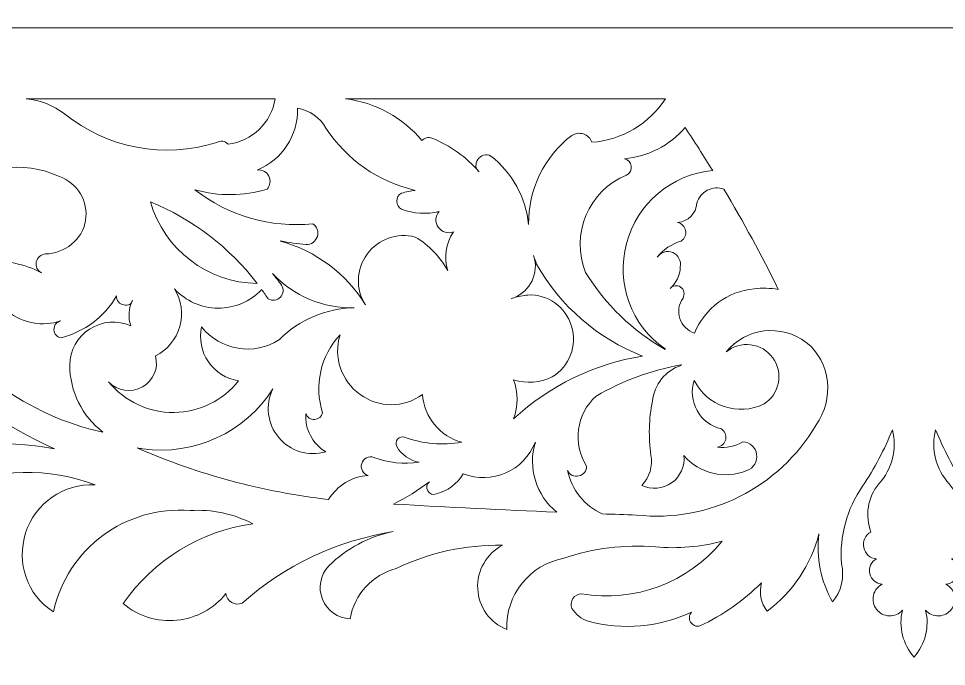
# Model space of a CAD drawing. Header units: millimetres. Extents: x 4332 to 4576, y 671 to 926.
# Drawn here: x 4385.63 to 4435.06, y 723.08 to 757.57 of the extents above; entities that cross this region are included whole.
import ezdxf

# ---------------------------------------------------------------- set-up
doc = ezdxf.new("R2010")
doc.units = ezdxf.units.MM
doc.header["$MEASUREMENT"] = 0
doc.layers.add('SITARA ALL', color=18, linetype='Continuous', true_color=0x000000)

msp = doc.modelspace()

# ---------------------------------------------------------------- linework, layer by layer
at = {"layer": 'SITARA ALL', "lineweight": 9}
for points, knots in [([(4332.336, 792.562), (4332.336, 792.562), (4576.336, 792.562), (4576.336, 792.562), (4576.336, 792.562), (4576.336, 670.562), (4576.336, 670.562), (4576.336, 670.562), (4332.336, 670.562), (4332.336, 670.562), (4332.336, 670.562), (4332.336, 792.562), (4332.336, 792.562)], [0, 0, 0, 0, 0.25, 0.25, 0.25, 0.5, 0.5, 0.5, 0.75, 0.75, 0.75, 1, 1, 1, 1]), ([(4533.336, 757.071), (4533.336, 757.071), (4463.62, 757.071), (4463.62, 757.071), (4463.62, 757.071), (4433.336, 757.071), (4433.336, 757.071), (4433.336, 757.071), (4403.052, 757.071), (4403.052, 757.071), (4403.052, 757.071), (4333.336, 757.071), (4333.336, 757.071), (4333.336, 757.071), (4333.336, 723.58), (4333.336, 723.58), (4333.336, 723.58), (4337.106, 723.58), (4337.106, 723.58), (4337.106, 723.58), (4337.106, 728.007), (4337.106, 728.007), (4338.054, 727.477), (4339.151, 727.277), (4340.225, 727.44), (4340.014, 727.316), (4339.911, 727.067), (4339.971, 726.83), (4340.031, 726.593), (4340.233, 726.424), (4340.477, 726.415), (4341.625, 726.69), (4342.721, 727.151), (4343.721, 727.779), (4343.443, 727.593), (4343.364, 727.22), (4343.542, 726.938), (4343.72, 726.655), (4343.881, 726.489), (4344.169, 726.658), (4345.042, 726.988), (4345.789, 727.582), (4346.307, 728.359), (4347.129, 729.715), (4348.628, 730.515), (4350.213, 730.445), (4349.526, 729.906), (4348.971, 729.217), (4348.591, 728.431), (4348.144, 727.638), (4348.162, 726.665), (4348.637, 725.889), (4349.112, 725.112), (4349.96, 724.654), (4350.869, 724.69), (4350.831, 727.638), (4353.11, 730.102), (4356.051, 730.301), (4357.915, 730.729), (4359.748, 731.279), (4361.539, 731.947), (4360.15, 730.808), (4359.163, 729.255), (4358.723, 727.514), (4358.558, 726.823), (4358.833, 726.102), (4359.416, 725.696), (4359.999, 725.29), (4360.759, 725.274), (4361.351, 725.667), (4360.763, 729.102), (4363.076, 732.365), (4366.51, 732.958), (4365.695, 732.121), (4365.376, 730.919), (4365.669, 729.788), (4365.962, 728.656), (4366.813, 727.763), (4367.932, 727.427), (4367.587, 729.909), (4368.617, 732.385), (4370.62, 733.892), (4371.255, 732.684), (4372.434, 731.86), (4373.786, 731.678), (4372.786, 731.381), (4371.969, 730.654), (4371.558, 729.695), (4371.148, 728.736), (4371.182, 727.649), (4371.657, 726.72), (4372.477, 728.067), (4373.805, 729.029), (4375.34, 729.389), (4374.982, 728.885), (4374.965, 728.214), (4375.297, 727.693), (4375.629, 727.171), (4376.232, 726.901), (4376.84, 727.012), (4377.777, 729.485), (4379.662, 731.482), (4382.077, 732.559), (4384.492, 733.636), (4387.249, 733.698), (4389.714, 732.741), (4388.042, 732.832), (4386.52, 731.781), (4386.011, 730.186), (4385.502, 728.59), (4386.079, 726.889), (4387.494, 725.995), (4388.232, 729.355), (4391.344, 731.654), (4394.774, 731.379), (4395.929, 731.459), (4397.084, 731.215), (4398.107, 730.673), (4395.314, 730.284), (4392.814, 728.744), (4391.213, 726.423), (4392.003, 725.754), (4393.031, 725.434), (4394.062, 725.535), (4395.092, 725.637), (4396.034, 726.148), (4396.678, 726.959), (4396.699, 726.76), (4396.813, 726.583), (4396.987, 726.483), (4397.16, 726.382), (4397.369, 726.371), (4397.552, 726.453), (4399.814, 728.458), (4402.601, 729.777), (4405.586, 730.255), (4404.288, 729.996), (4403.095, 729.362), (4402.155, 728.431), (4401.705, 727.954), (4401.576, 727.259), (4401.824, 726.653), (4402.072, 726.046), (4402.641, 725.641), (4403.296, 725.616), (4403.519, 726.91), (4404.477, 727.957), (4405.745, 728.297), (4407.515, 729.14), (4409.456, 729.564), (4411.416, 729.537), (4410.558, 729.087), (4410.041, 728.178), (4410.093, 727.211), (4410.144, 726.243), (4410.741, 725.4), (4411.642, 725.044), (4411.571, 726.885), (4412.864, 728.501), (4414.675, 728.841), (4416.246, 729.38), (4417.913, 729.584), (4419.568, 729.439), (4420.76, 729.338), (4421.96, 729.443), (4423.116, 729.747), (4421.307, 727.537), (4418.448, 726.467), (4415.631, 726.944), (4415.444, 726.944), (4415.268, 726.851), (4415.164, 726.695), (4415.06, 726.539), (4415.041, 726.343), (4415.113, 726.171), (4415.308, 725.848), (4415.615, 725.608), (4415.976, 725.497), (4417.81, 724.989), (4419.764, 725.159), (4421.483, 725.977), (4421.35, 725.828), (4421.329, 725.61), (4421.433, 725.439), (4421.537, 725.268), (4421.734, 725.184), (4421.928, 725.234), (4423.146, 725.806), (4424.256, 726.584), (4425.208, 727.535), (4425.068, 727.01), (4425.182, 726.45), (4425.516, 726.021), (4426.878, 727.038), (4427.851, 728.49), (4428.273, 730.138), (4428.117, 728.882), (4428.37, 727.611), (4428.995, 726.511), (4429.463, 727.081), (4429.64, 727.836), (4429.472, 728.554), (4429.36, 730.016), (4429.758, 731.472), (4430.596, 732.675), (4431.229, 733.618), (4431.761, 734.625), (4432.183, 735.679), (4432.444, 734.658), (4432.17, 733.573), (4431.455, 732.797), (4430.87, 732.078), (4430.712, 731.102), (4431.041, 730.235), (4430.745, 730.074), (4430.59, 729.737), (4430.659, 729.407), (4430.729, 729.078), (4430.995, 728.833), (4431.331, 728.804), (4431.052, 728.647), (4430.911, 728.323), (4430.986, 728.011), (4431.061, 727.7), (4431.323, 727.476), (4431.643, 727.463), (4431.406, 727.343), (4431.234, 727.122), (4431.176, 726.862), (4431.117, 726.602), (4431.177, 726.331), (4431.339, 726.12), (4431.502, 725.909), (4431.751, 725.782), (4432.017, 725.773), (4432.283, 725.764), (4432.539, 725.873), (4432.716, 726.072), (4432.506, 725.189), (4432.736, 724.261), (4433.336, 723.58), (4433.935, 724.261), (4434.167, 725.189), (4433.956, 726.072), (4434.134, 725.873), (4434.39, 725.763), (4434.657, 725.773), (4434.923, 725.783), (4435.17, 725.909), (4435.333, 726.12), (4435.495, 726.332), (4435.555, 726.604), (4435.496, 726.864), (4435.437, 727.124), (4435.267, 727.343), (4435.029, 727.463), (4435.349, 727.481), (4435.619, 727.709), (4435.689, 728.022), (4435.759, 728.335), (4435.623, 728.651), (4435.341, 728.804), (4435.676, 728.838), (4435.95, 729.087), (4436.015, 729.418), (4436.079, 729.748), (4435.929, 730.078), (4435.631, 730.235), (4435.96, 731.102), (4435.802, 732.078), (4435.217, 732.797), (4434.502, 733.572), (4434.228, 734.658), (4434.489, 735.679), (4434.911, 734.625), (4435.443, 733.618), (4436.076, 732.675), (4436.914, 731.472), (4437.311, 730.016), (4437.2, 728.554), (4437.032, 727.836), (4437.209, 727.081), (4437.677, 726.511), (4438.302, 727.611), (4438.555, 728.882), (4438.399, 730.138), (4438.821, 728.491), (4439.794, 727.038), (4441.156, 726.021), (4441.49, 726.45), (4441.604, 727.01), (4441.464, 727.535), (4442.416, 726.584), (4443.526, 725.806), (4444.744, 725.234), (4444.938, 725.187), (4445.141, 725.272), (4445.242, 725.444), (4445.344, 725.617), (4445.325, 725.83), (4445.189, 725.977), (4446.908, 725.16), (4448.862, 724.989), (4450.696, 725.497), (4451.057, 725.608), (4451.364, 725.848), (4451.559, 726.171), (4451.631, 726.344), (4451.611, 726.541), (4451.507, 726.697), (4451.402, 726.852), (4451.228, 726.945), (4451.041, 726.944), (4448.225, 726.466), (4445.366, 727.537), (4443.556, 729.747), (4444.712, 729.443), (4445.912, 729.338), (4447.104, 729.439), (4448.759, 729.584), (4450.426, 729.38), (4451.997, 728.841), (4453.808, 728.503), (4455.099, 726.885), (4455.03, 725.044), (4455.929, 725.405), (4456.534, 726.258), (4456.58, 727.226), (4456.626, 728.193), (4456.117, 729.092), (4455.256, 729.537), (4457.216, 729.564), (4459.157, 729.139), (4460.927, 728.297), (4462.196, 727.958), (4463.152, 726.91), (4463.376, 725.616), (4464.031, 725.645), (4464.608, 726.054), (4464.852, 726.662), (4465.096, 727.27), (4464.97, 727.957), (4464.517, 728.431), (4463.577, 729.362), (4462.384, 729.996), (4461.086, 730.255), (4464.071, 729.777), (4466.858, 728.458), (4469.12, 726.453), (4469.303, 726.371), (4469.514, 726.383), (4469.687, 726.483), (4469.86, 726.584), (4469.974, 726.76), (4469.994, 726.959), (4470.639, 726.149), (4471.585, 725.635), (4472.616, 725.535), (4473.646, 725.435), (4474.67, 725.753), (4475.459, 726.423), (4473.857, 728.744), (4471.358, 730.285), (4468.565, 730.673), (4469.588, 731.215), (4470.744, 731.459), (4471.899, 731.379), (4475.328, 731.658), (4478.437, 729.355), (4479.178, 725.995), (4480.577, 726.915), (4481.178, 728.664), (4480.64, 730.25), (4480.102, 731.835), (4478.628, 732.862), (4476.958, 732.741), (4479.422, 733.701), (4482.167, 733.638), (4484.583, 732.564), (4487, 731.49), (4488.892, 729.484), (4489.832, 727.012), (4490.44, 726.906), (4491.053, 727.179), (4491.381, 727.703), (4491.709, 728.227), (4491.694, 728.888), (4491.332, 729.389), (4492.867, 729.029), (4494.194, 728.067), (4495.015, 726.72), (4495.488, 727.65), (4495.524, 728.742), (4495.111, 729.701), (4494.699, 730.659), (4493.887, 731.383), (4492.886, 731.678), (4494.238, 731.86), (4495.417, 732.684), (4496.052, 733.892), (4498.055, 732.386), (4499.084, 729.909), (4498.74, 727.427), (4499.858, 727.767), (4500.717, 728.666), (4501.006, 729.799), (4501.295, 730.931), (4500.98, 732.124), (4500.163, 732.958), (4503.597, 732.37), (4505.905, 729.103), (4505.321, 725.667), (4505.916, 725.278), (4506.688, 725.293), (4507.267, 725.704), (4507.847, 726.115), (4508.119, 726.824), (4507.95, 727.514), (4507.508, 729.255), (4506.522, 730.808), (4505.133, 731.947), (4506.924, 731.279), (4508.757, 730.729), (4510.621, 730.301), (4513.562, 730.105), (4515.838, 727.638), (4515.803, 724.69), (4516.712, 724.657), (4517.569, 725.119), (4518.04, 725.897), (4518.512, 726.676), (4518.531, 727.639), (4518.081, 728.431), (4517.701, 729.217), (4517.146, 729.906), (4516.459, 730.445), (4518.044, 730.516), (4519.542, 729.715), (4520.366, 728.359), (4520.883, 727.582), (4521.63, 726.987), (4522.503, 726.658), (4522.832, 726.602), (4523.147, 726.817), (4523.213, 727.144), (4523.279, 727.471), (4523.277, 727.703), (4522.951, 727.779), (4523.951, 727.151), (4525.047, 726.69), (4526.195, 726.415), (4526.439, 726.428), (4526.646, 726.6), (4526.703, 726.838), (4526.759, 727.076), (4526.659, 727.319), (4526.447, 727.44), (4527.521, 727.277), (4528.618, 727.477), (4529.566, 728.007), (4529.566, 728.007), (4529.566, 723.58), (4529.566, 723.58), (4529.566, 723.58), (4533.336, 723.58), (4533.336, 723.58), (4533.336, 723.58), (4533.336, 757.071), (4533.336, 757.071)], [0, 0, 0, 0, 0.00641, 0.00641, 0.00641, 0.012821, 0.012821, 0.012821, 0.019231, 0.019231, 0.019231, 0.025641, 0.025641, 0.025641, 0.032051, 0.032051, 0.032051, 0.038462, 0.038462, 0.038462, 0.044872, 0.044872, 0.044872, 0.051282, 0.051282, 0.051282, 0.057692, 0.057692, 0.057692, 0.064103, 0.064103, 0.064103, 0.070513, 0.070513, 0.070513, 0.076923, 0.076923, 0.076923, 0.083333, 0.083333, 0.083333, 0.089744, 0.089744, 0.089744, 0.096154, 0.096154, 0.096154, 0.102564, 0.102564, 0.102564, 0.108974, 0.108974, 0.108974, 0.115385, 0.115385, 0.115385, 0.121795, 0.121795, 0.121795, 0.128205, 0.128205, 0.128205, 0.134615, 0.134615, 0.134615, 0.141026, 0.141026, 0.141026, 0.147436, 0.147436, 0.147436, 0.153846, 0.153846, 0.153846, 0.160256, 0.160256, 0.160256, 0.166667, 0.166667, 0.166667, 0.173077, 0.173077, 0.173077, 0.179487, 0.179487, 0.179487, 0.185897, 0.185897, 0.185897, 0.192308, 0.192308, 0.192308, 0.198718, 0.198718, 0.198718, 0.205128, 0.205128, 0.205128, 0.211538, 0.211538, 0.211538, 0.217949, 0.217949, 0.217949, 0.224359, 0.224359, 0.224359, 0.230769, 0.230769, 0.230769, 0.237179, 0.237179, 0.237179, 0.24359, 0.24359, 0.24359, 0.25, 0.25, 0.25, 0.25641, 0.25641, 0.25641, 0.262821, 0.262821, 0.262821, 0.269231, 0.269231, 0.269231, 0.275641, 0.275641, 0.275641, 0.282051, 0.282051, 0.282051, 0.288462, 0.288462, 0.288462, 0.294872, 0.294872, 0.294872, 0.301282, 0.301282, 0.301282, 0.307692, 0.307692, 0.307692, 0.314103, 0.314103, 0.314103, 0.320513, 0.320513, 0.320513, 0.326923, 0.326923, 0.326923, 0.333333, 0.333333, 0.333333, 0.339744, 0.339744, 0.339744, 0.346154, 0.346154, 0.346154, 0.352564, 0.352564, 0.352564, 0.358974, 0.358974, 0.358974, 0.365385, 0.365385, 0.365385, 0.371795, 0.371795, 0.371795, 0.378205, 0.378205, 0.378205, 0.384615, 0.384615, 0.384615, 0.391026, 0.391026, 0.391026, 0.397436, 0.397436, 0.397436, 0.403846, 0.403846, 0.403846, 0.410256, 0.410256, 0.410256, 0.416667, 0.416667, 0.416667, 0.423077, 0.423077, 0.423077, 0.429487, 0.429487, 0.429487, 0.435897, 0.435897, 0.435897, 0.442308, 0.442308, 0.442308, 0.448718, 0.448718, 0.448718, 0.455128, 0.455128, 0.455128, 0.461538, 0.461538, 0.461538, 0.467949, 0.467949, 0.467949, 0.474359, 0.474359, 0.474359, 0.480769, 0.480769, 0.480769, 0.487179, 0.487179, 0.487179, 0.49359, 0.49359, 0.49359, 0.5, 0.5, 0.5, 0.50641, 0.50641, 0.50641, 0.512821, 0.512821, 0.512821, 0.519231, 0.519231, 0.519231, 0.525641, 0.525641, 0.525641, 0.532051, 0.532051, 0.532051, 0.538462, 0.538462, 0.538462, 0.544872, 0.544872, 0.544872, 0.551282, 0.551282, 0.551282, 0.557692, 0.557692, 0.557692, 0.564103, 0.564103, 0.564103, 0.570513, 0.570513, 0.570513, 0.576923, 0.576923, 0.576923, 0.583333, 0.583333, 0.583333, 0.589744, 0.589744, 0.589744, 0.596154, 0.596154, 0.596154, 0.602564, 0.602564, 0.602564, 0.608974, 0.608974, 0.608974, 0.615385, 0.615385, 0.615385, 0.621795, 0.621795, 0.621795, 0.628205, 0.628205, 0.628205, 0.634615, 0.634615, 0.634615, 0.641026, 0.641026, 0.641026, 0.647436, 0.647436, 0.647436, 0.653846, 0.653846, 0.653846, 0.660256, 0.660256, 0.660256, 0.666667, 0.666667, 0.666667, 0.673077, 0.673077, 0.673077, 0.679487, 0.679487, 0.679487, 0.685897, 0.685897, 0.685897, 0.692308, 0.692308, 0.692308, 0.698718, 0.698718, 0.698718, 0.705128, 0.705128, 0.705128, 0.711538, 0.711538, 0.711538, 0.717949, 0.717949, 0.717949, 0.724359, 0.724359, 0.724359, 0.730769, 0.730769, 0.730769, 0.737179, 0.737179, 0.737179, 0.74359, 0.74359, 0.74359, 0.75, 0.75, 0.75, 0.75641, 0.75641, 0.75641, 0.762821, 0.762821, 0.762821, 0.769231, 0.769231, 0.769231, 0.775641, 0.775641, 0.775641, 0.782051, 0.782051, 0.782051, 0.788462, 0.788462, 0.788462, 0.794872, 0.794872, 0.794872, 0.801282, 0.801282, 0.801282, 0.807692, 0.807692, 0.807692, 0.814103, 0.814103, 0.814103, 0.820513, 0.820513, 0.820513, 0.826923, 0.826923, 0.826923, 0.833333, 0.833333, 0.833333, 0.839744, 0.839744, 0.839744, 0.846154, 0.846154, 0.846154, 0.852564, 0.852564, 0.852564, 0.858974, 0.858974, 0.858974, 0.865385, 0.865385, 0.865385, 0.871795, 0.871795, 0.871795, 0.878205, 0.878205, 0.878205, 0.884615, 0.884615, 0.884615, 0.891026, 0.891026, 0.891026, 0.897436, 0.897436, 0.897436, 0.903846, 0.903846, 0.903846, 0.910256, 0.910256, 0.910256, 0.916667, 0.916667, 0.916667, 0.923077, 0.923077, 0.923077, 0.929487, 0.929487, 0.929487, 0.935897, 0.935897, 0.935897, 0.942308, 0.942308, 0.942308, 0.948718, 0.948718, 0.948718, 0.955128, 0.955128, 0.955128, 0.961538, 0.961538, 0.961538, 0.967949, 0.967949, 0.967949, 0.974359, 0.974359, 0.974359, 0.980769, 0.980769, 0.980769, 0.987179, 0.987179, 0.987179, 0.99359, 0.99359, 0.99359, 1, 1, 1, 1]), ([(4399.299, 753.301), (4399.108, 752.023), (4398.079, 751.033), (4396.794, 750.889), (4396.64, 751.055), (4396.39, 751.09), (4396.196, 750.972), (4393.404, 750.09), (4390.354, 750.667), (4388.076, 752.505), (4387.484, 752.951), (4386.783, 753.226), (4386.047, 753.301), (4386.047, 753.301), (4399.299, 753.301), (4399.299, 753.301)], [0, 0, 0, 0, 0.2, 0.2, 0.2, 0.4, 0.4, 0.4, 0.6, 0.6, 0.6, 0.8, 0.8, 0.8, 1, 1, 1, 1]), ([(4420.089, 753.301), (4419.222, 751.958), (4417.772, 751.099), (4416.177, 750.983), (4416.103, 751.193), (4415.937, 751.357), (4415.726, 751.427), (4415.515, 751.497), (4415.284, 751.467), (4415.099, 751.343), (4413.629, 750.217), (4412.778, 748.465), (4412.805, 746.613), (4412.658, 748.051), (4411.93, 749.365), (4410.789, 750.252), (4410.546, 750.379), (4410.246, 750.297), (4410.1, 750.065), (4409.955, 749.832), (4409.956, 749.575), (4410.177, 749.411), (4409.485, 750.195), (4408.623, 750.809), (4407.656, 751.207), (4407.469, 751.273), (4407.261, 751.223), (4407.125, 751.079), (4406.094, 752.306), (4404.641, 753.099), (4403.052, 753.301), (4403.052, 753.301), (4420.089, 753.301), (4420.089, 753.301)], [0, 0, 0, 0, 0.090909, 0.090909, 0.090909, 0.181818, 0.181818, 0.181818, 0.272727, 0.272727, 0.272727, 0.363636, 0.363636, 0.363636, 0.454545, 0.454545, 0.454545, 0.545455, 0.545455, 0.545455, 0.636364, 0.636364, 0.636364, 0.727273, 0.727273, 0.727273, 0.818182, 0.818182, 0.818182, 0.909091, 0.909091, 0.909091, 1, 1, 1, 1]), ([(4395.032, 748.46), (4396.287, 748.101), (4397.618, 748.109), (4398.869, 748.482), (4399.045, 748.673), (4399.082, 748.953), (4398.963, 749.182), (4398.843, 749.412), (4398.597, 749.543), (4398.341, 749.507), (4399.674, 750.047), (4400.534, 751.355), (4400.497, 752.793)], [0, 0, 0, 0, 0.2, 0.2, 0.2, 0.4, 0.4, 0.4, 0.6, 0.6, 0.6, 1, 1, 1, 1]), ([(4408.797, 746.225), (4408.392, 745.606), (4408.283, 744.84), (4408.502, 744.133), (4408.096, 744.881), (4407.497, 745.506), (4406.766, 745.941), (4405.804, 746.196), (4404.784, 745.834), (4404.199, 745.029), (4403.614, 744.224), (4403.574, 743.159), (4404.113, 742.323), (4403.09, 743.987), (4401.478, 745.202), (4399.596, 745.724), (4399.596, 745.724), (4399.596, 745.737), (4399.596, 745.737), (4400.044, 745.647), (4400.496, 745.583), (4400.951, 745.544), (4401.223, 745.533), (4401.469, 745.707), (4401.55, 745.967), (4401.631, 746.227), (4401.536, 746.503), (4401.306, 746.649), (4399.059, 746.417), (4396.809, 747.067), (4395.032, 748.46), (4396.287, 748.101), (4397.618, 748.109), (4398.869, 748.482), (4399.045, 748.673), (4399.082, 748.953), (4398.963, 749.182), (4398.843, 749.412), (4398.597, 749.543), (4398.341, 749.507), (4399.674, 750.047), (4400.534, 751.355), (4400.497, 752.793), (4401.133, 752.689), (4401.689, 752.302), (4402.01, 751.742), (4403.103, 750.058), (4404.808, 748.868), (4406.766, 748.425), (4406.519, 748.39), (4406.273, 748.339), (4406.031, 748.274), (4405.874, 748.189), (4405.776, 748.024), (4405.778, 747.845), (4405.779, 747.667), (4405.878, 747.504), (4406.037, 747.423), (4406.678, 747.176), (4407.378, 747.136), (4408.043, 747.306), (4407.829, 747.07), (4407.808, 746.717), (4407.994, 746.458), (4408.18, 746.199), (4408.505, 746.098), (4408.797, 746.225)], [0, 0, 0, 0, 0.045455, 0.045455, 0.045455, 0.090909, 0.090909, 0.090909, 0.136364, 0.136364, 0.136364, 0.181818, 0.181818, 0.181818, 0.227273, 0.227273, 0.227273, 0.272727, 0.272727, 0.272727, 0.318182, 0.318182, 0.318182, 0.363636, 0.363636, 0.363636, 0.409091, 0.409091, 0.409091, 0.454545, 0.454545, 0.454545, 0.5, 0.5, 0.5, 0.545455, 0.545455, 0.545455, 0.590909, 0.590909, 0.590909, 0.636364, 0.636364, 0.636364, 0.681818, 0.681818, 0.681818, 0.727273, 0.727273, 0.727273, 0.772727, 0.772727, 0.772727, 0.818182, 0.818182, 0.818182, 0.863636, 0.863636, 0.863636, 0.909091, 0.909091, 0.909091, 0.954545, 0.954545, 0.954545, 1, 1, 1, 1]), ([(4422.61, 749.476), (4420.413, 749.281), (4418.575, 747.728), (4418.016, 745.595), (4417.457, 743.461), (4418.255, 741.235), (4420.074, 739.988), (4420.074, 739.988), (4420.074, 739.958), (4420.074, 739.958), (4418.347, 740.949), (4416.892, 742.354), (4415.841, 744.046), (4415.013, 746.082), (4415.992, 748.407), (4418.026, 749.242), (4418.201, 749.331), (4418.301, 749.521), (4418.275, 749.716), (4418.249, 749.911), (4418.107, 750.067), (4417.915, 750.107), (4419.165, 750.22), (4420.322, 750.815), (4421.14, 751.767), (4421.644, 751.012), (4422.134, 750.248), (4422.61, 749.476)], [0, 0, 0, 0, 0.111111, 0.111111, 0.111111, 0.222222, 0.222222, 0.222222, 0.333333, 0.333333, 0.333333, 0.444444, 0.444444, 0.444444, 0.555556, 0.555556, 0.555556, 0.666667, 0.666667, 0.666667, 0.777778, 0.777778, 0.777778, 0.888889, 0.888889, 0.888889, 1, 1, 1, 1]), ([(4391.608, 741.211), (4390.897, 741.527), (4390.074, 741.463), (4389.419, 741.042), (4388.765, 740.62), (4388.366, 739.904), (4388.359, 739.126), (4388.364, 737.726), (4389.016, 736.408), (4390.127, 735.556), (4386.105, 736.421), (4382.642, 738.964), (4380.61, 742.541), (4379.864, 744.546), (4380.401, 746.802), (4381.97, 748.256), (4383.539, 749.71), (4385.866, 750.056), (4387.808, 749.16), (4388.778, 748.821), (4389.365, 747.837), (4389.203, 746.823), (4389.041, 745.809), (4388.087, 745.057), (4387.06, 745.038), (4386.822, 745.022), (4386.624, 744.849), (4386.576, 744.615), (4386.529, 744.381), (4386.636, 744.148), (4386.849, 744.041), (4385.952, 744.506), (4384.944, 744.717), (4383.936, 744.649), (4383.833, 743.629), (4384.254, 742.627), (4385.055, 741.986), (4385.855, 741.346), (4386.916, 741.152), (4387.889, 741.476), (4387.666, 741.433), (4387.509, 741.234), (4387.518, 741.008), (4387.527, 740.781), (4387.677, 740.599), (4387.903, 740.575), (4389.145, 740.895), (4390.208, 741.697), (4390.857, 742.804), (4390.836, 742.567), (4391.005, 742.355), (4391.242, 742.322), (4391.478, 742.29), (4391.666, 742.347), (4391.709, 742.581), (4391.498, 742.155), (4391.462, 741.664), (4391.608, 741.211)], [0, 0, 0, 0, 0.052632, 0.052632, 0.052632, 0.105263, 0.105263, 0.105263, 0.157895, 0.157895, 0.157895, 0.210526, 0.210526, 0.210526, 0.263158, 0.263158, 0.263158, 0.315789, 0.315789, 0.315789, 0.368421, 0.368421, 0.368421, 0.421053, 0.421053, 0.421053, 0.473684, 0.473684, 0.473684, 0.526316, 0.526316, 0.526316, 0.578947, 0.578947, 0.578947, 0.631579, 0.631579, 0.631579, 0.684211, 0.684211, 0.684211, 0.736842, 0.736842, 0.736842, 0.789474, 0.789474, 0.789474, 0.842105, 0.842105, 0.842105, 0.894737, 0.894737, 0.894737, 0.947368, 0.947368, 0.947368, 1, 1, 1, 1]), ([(4426.106, 743.155), (4425.21, 744.973), (4424.242, 746.754), (4423.205, 748.495), (4422.915, 748.596), (4422.596, 748.573), (4422.324, 748.429), (4422.053, 748.286), (4421.854, 748.038), (4421.774, 747.741), (4421.728, 747.192), (4421.291, 746.756), (4420.742, 746.71), (4420.959, 746.667), (4421.129, 746.497), (4421.17, 746.28), (4421.212, 746.063), (4421.114, 745.84), (4420.928, 745.72), (4420.426, 745.576), (4419.982, 745.277), (4419.66, 744.866), (4419.839, 745.134), (4420.181, 745.239), (4420.479, 745.118), (4420.777, 744.996), (4420.944, 744.661), (4420.885, 744.345), (4420.873, 743.903), (4420.673, 743.488), (4420.337, 743.202), (4420.481, 743.366), (4420.724, 743.399), (4420.905, 743.278), (4421.087, 743.157), (4421.132, 742.886), (4421.035, 742.69), (4420.803, 742.378), (4420.737, 741.972), (4420.858, 741.602), (4420.98, 741.232), (4421.27, 740.945), (4421.642, 740.831), (4422.185, 742.14), (4423.403, 743.046), (4424.813, 743.189), (4425.244, 743.231), (4425.678, 743.22), (4426.106, 743.155)], [0, 0, 0, 0, 0.0625, 0.0625, 0.0625, 0.125, 0.125, 0.125, 0.1875, 0.1875, 0.1875, 0.25, 0.25, 0.25, 0.3125, 0.3125, 0.3125, 0.375, 0.375, 0.375, 0.4375, 0.4375, 0.4375, 0.5, 0.5, 0.5, 0.5625, 0.5625, 0.5625, 0.625, 0.625, 0.625, 0.6875, 0.6875, 0.6875, 0.75, 0.75, 0.75, 0.8125, 0.8125, 0.8125, 0.875, 0.875, 0.875, 0.9375, 0.9375, 0.9375, 1, 1, 1, 1]), ([(4398.349, 743.466), (4395.702, 743.505), (4393.39, 745.275), (4392.657, 747.819), (4394.904, 746.894), (4396.868, 745.392), (4398.349, 743.466)], [0, 0, 0, 0, 0.5, 0.5, 0.5, 1, 1, 1, 1]), ([(4418.877, 739.602), (4416.306, 739.191), (4413.916, 738.031), (4412.004, 736.265), (4412.259, 736.932), (4412.26, 737.669), (4412.004, 738.335), (4412.687, 738.126), (4413.424, 738.182), (4414.067, 738.491), (4414.987, 739.053), (4415.408, 740.168), (4415.089, 741.198), (4414.769, 742.228), (4413.836, 742.911), (4412.759, 742.853), (4412.505, 742.831), (4412.254, 742.781), (4412.01, 742.705), (4411.964, 742.688), (4411.918, 742.672), (4411.871, 742.658), (4411.917, 742.675), (4411.963, 742.69), (4412.01, 742.705), (4412.908, 743.049), (4413.376, 744.038), (4413.071, 744.951), (4413.118, 744.799), (4413.171, 744.65), (4413.231, 744.503), (4414.488, 742.264), (4416.483, 740.532), (4418.877, 739.602)], [0, 0, 0, 0, 0.090909, 0.090909, 0.090909, 0.181818, 0.181818, 0.181818, 0.272727, 0.272727, 0.272727, 0.363636, 0.363636, 0.363636, 0.454545, 0.454545, 0.454545, 0.545455, 0.545455, 0.545455, 0.636364, 0.636364, 0.636364, 0.727273, 0.727273, 0.727273, 0.818182, 0.818182, 0.818182, 0.909091, 0.909091, 0.909091, 1, 1, 1, 1]), ([(4399.529, 740.479), (4398.18, 739.602), (4396.383, 739.899), (4395.386, 741.162), (4395.241, 740.516), (4395.372, 739.84), (4395.748, 739.294), (4396.123, 738.749), (4396.705, 738.386), (4397.359, 738.29), (4396.526, 737.236), (4395.26, 736.615), (4393.916, 736.601), (4392.572, 736.587), (4391.288, 737.188), (4390.432, 738.226), (4390.898, 737.733), (4391.64, 737.622), (4392.229, 737.957), (4392.818, 738.293), (4393.109, 738.959), (4392.921, 739.61), (4393.555, 739.925), (4394.026, 740.492), (4394.22, 741.173), (4394.413, 741.854), (4394.312, 742.581), (4393.939, 743.182), (4394.537, 742.533), (4395.376, 742.161), (4396.259, 742.154), (4397.141, 742.147), (4397.983, 742.502), (4398.591, 743.141), (4398.709, 742.979), (4398.823, 742.813), (4398.934, 742.645), (4399.145, 742.522), (4399.413, 742.561), (4399.58, 742.74), (4399.746, 742.918), (4399.774, 743.178), (4399.636, 743.379), (4399.485, 743.594), (4399.327, 743.803), (4399.162, 744.006), (4400.284, 742.798), (4401.869, 742.132), (4403.517, 742.176), (4402.017, 742.149), (4400.588, 741.541), (4399.529, 740.479)], [0, 0, 0, 0, 0.058824, 0.058824, 0.058824, 0.117647, 0.117647, 0.117647, 0.176471, 0.176471, 0.176471, 0.235294, 0.235294, 0.235294, 0.294118, 0.294118, 0.294118, 0.352941, 0.352941, 0.352941, 0.411765, 0.411765, 0.411765, 0.470588, 0.470588, 0.470588, 0.529412, 0.529412, 0.529412, 0.588235, 0.588235, 0.588235, 0.647059, 0.647059, 0.647059, 0.705882, 0.705882, 0.705882, 0.764706, 0.764706, 0.764706, 0.823529, 0.823529, 0.823529, 0.882353, 0.882353, 0.882353, 0.941176, 0.941176, 0.941176, 1, 1, 1, 1]), ([(4428.117, 735.934), (4426.154, 732.591), (4422.405, 730.714), (4418.552, 731.141), (4417.943, 731.16), (4417.334, 731.18), (4416.725, 731.201), (4415.78, 731.631), (4415.095, 732.487), (4414.88, 733.504), (4414.99, 733.276), (4415.244, 733.157), (4415.489, 733.219), (4415.733, 733.281), (4415.901, 733.49), (4415.89, 733.742), (4415.128, 734.942), (4415.344, 736.518), (4416.399, 737.471), (4417.8, 738.282), (4419.332, 738.847), (4420.925, 739.138), (4420.925, 739.138), (4420.942, 739.114), (4420.942, 739.114), (4420.099, 738.833), (4419.496, 738.089), (4419.396, 737.206), (4419.21, 736.257), (4419.185, 735.283), (4419.322, 734.326), (4419.43, 733.742), (4419.247, 733.142), (4418.833, 732.717), (4419.348, 732.469), (4419.958, 732.521), (4420.424, 732.853), (4420.89, 733.185), (4421.139, 733.737), (4421.074, 734.306), (4421.907, 733.35), (4423.253, 733.028), (4424.427, 733.506), (4424.791, 733.628), (4425.013, 733.995), (4424.952, 734.373), (4424.891, 734.751), (4424.599, 735.029), (4424.216, 735.029), (4423.804, 734.798), (4423.33, 734.702), (4422.86, 734.754), (4423.081, 734.786), (4423.258, 734.952), (4423.304, 735.17), (4423.351, 735.388), (4423.261, 735.609), (4423.072, 735.728), (4422.524, 735.856), (4422.056, 736.209), (4421.781, 736.7), (4421.505, 737.19), (4421.449, 737.777), (4421.624, 738.311), (4422.311, 736.937), (4423.976, 736.375), (4425.353, 737.058), (4425.751, 737.314), (4426.025, 737.724), (4426.111, 738.189), (4426.198, 738.655), (4426.089, 739.133), (4425.809, 739.515), (4425.529, 739.897), (4425.104, 740.146), (4424.634, 740.203), (4424.164, 740.261), (4423.693, 740.123), (4423.329, 739.82), (4424.381, 741.116), (4426.272, 741.34), (4427.597, 740.325), (4428.923, 739.311), (4429.093, 737.287), (4428.117, 735.934)], [0, 0, 0, 0, 0.035714, 0.035714, 0.035714, 0.071429, 0.071429, 0.071429, 0.107143, 0.107143, 0.107143, 0.142857, 0.142857, 0.142857, 0.178571, 0.178571, 0.178571, 0.214286, 0.214286, 0.214286, 0.25, 0.25, 0.25, 0.285714, 0.285714, 0.285714, 0.321429, 0.321429, 0.321429, 0.357143, 0.357143, 0.357143, 0.392857, 0.392857, 0.392857, 0.428571, 0.428571, 0.428571, 0.464286, 0.464286, 0.464286, 0.5, 0.5, 0.5, 0.535714, 0.535714, 0.535714, 0.571429, 0.571429, 0.571429, 0.607143, 0.607143, 0.607143, 0.642857, 0.642857, 0.642857, 0.678571, 0.678571, 0.678571, 0.714286, 0.714286, 0.714286, 0.75, 0.75, 0.75, 0.785714, 0.785714, 0.785714, 0.821429, 0.821429, 0.821429, 0.857143, 0.857143, 0.857143, 0.892857, 0.892857, 0.892857, 0.928571, 0.928571, 0.928571, 0.964286, 0.964286, 0.964286, 1, 1, 1, 1]), ([(4409.243, 735.012), (4408.223, 734.837), (4407.173, 734.93), (4406.199, 735.282), (4406.065, 735.324), (4405.919, 735.282), (4405.827, 735.175), (4405.735, 735.068), (4405.715, 734.919), (4405.777, 734.793), (4406.036, 734.353), (4406.471, 734.046), (4406.972, 733.949), (4406.159, 733.828), (4405.329, 733.918), (4404.561, 734.208), (4404.432, 734.255), (4404.29, 734.246), (4404.167, 734.185), (4404.045, 734.124), (4403.953, 734.016), (4403.912, 733.884), (4403.872, 733.753), (4403.887, 733.612), (4403.954, 733.492), (4404.021, 733.372), (4404.134, 733.286), (4404.266, 733.252), (4403.394, 733.19), (4402.605, 732.711), (4402.147, 731.965), (4398.633, 732.371), (4395.197, 733.298), (4391.956, 734.716), (4392.052, 734.696), (4392.148, 734.679), (4392.245, 734.665), (4394.988, 734.283), (4397.699, 735.531), (4399.188, 737.865), (4398.762, 737.014), (4398.883, 735.99), (4399.497, 735.262), (4400.11, 734.534), (4401.083, 734.236), (4401.994, 734.511), (4401.288, 734.932), (4400.879, 735.716), (4400.939, 736.536), (4401.009, 736.343), (4401.197, 736.218), (4401.402, 736.228), (4401.608, 736.238), (4401.781, 736.375), (4401.832, 736.575), (4401.362, 738.024), (4401.719, 739.615), (4402.76, 740.726), (4402.395, 739.549), (4402.827, 738.27), (4403.831, 737.555), (4404.835, 736.84), (4406.158, 736.83), (4407.152, 737.561), (4407.24, 736.353), (4408.076, 735.333), (4409.243, 735.012)], [0, 0, 0, 0, 0.045455, 0.045455, 0.045455, 0.090909, 0.090909, 0.090909, 0.136364, 0.136364, 0.136364, 0.181818, 0.181818, 0.181818, 0.227273, 0.227273, 0.227273, 0.272727, 0.272727, 0.272727, 0.318182, 0.318182, 0.318182, 0.363636, 0.363636, 0.363636, 0.409091, 0.409091, 0.409091, 0.454545, 0.454545, 0.454545, 0.5, 0.5, 0.5, 0.545455, 0.545455, 0.545455, 0.590909, 0.590909, 0.590909, 0.636364, 0.636364, 0.636364, 0.681818, 0.681818, 0.681818, 0.727273, 0.727273, 0.727273, 0.772727, 0.772727, 0.772727, 0.818182, 0.818182, 0.818182, 0.863636, 0.863636, 0.863636, 0.909091, 0.909091, 0.909091, 0.954545, 0.954545, 0.954545, 1, 1, 1, 1]), ([(4387.542, 734.661), (4384.801, 735.166), (4381.981, 735.017), (4379.309, 734.226), (4376.802, 733.116), (4373.925, 733.197), (4371.484, 734.445), (4374.488, 736.029), (4377.438, 737.712), (4380.331, 739.492), (4382.466, 737.513), (4384.899, 735.882), (4387.542, 734.661)], [0, 0, 0, 0, 0.25, 0.25, 0.25, 0.5, 0.5, 0.5, 0.75, 0.75, 0.75, 1, 1, 1, 1]), ([(4413.164, 735.022), (4412.747, 733.661), (4413.199, 732.184), (4414.309, 731.292), (4411.409, 731.41), (4408.51, 731.555), (4405.613, 731.727), (4406.287, 732.061), (4406.926, 732.459), (4407.523, 732.916), (4407.374, 732.799), (4407.336, 732.59), (4407.434, 732.428), (4407.533, 732.266), (4407.71, 732.192), (4407.882, 732.271), (4408.486, 732.41), (4409.004, 732.794), (4409.312, 733.332), (4410.843, 732.742), (4412.562, 733.495), (4413.164, 735.022)], [0, 0, 0, 0, 0.142857, 0.142857, 0.142857, 0.285714, 0.285714, 0.285714, 0.428571, 0.428571, 0.428571, 0.571429, 0.571429, 0.571429, 0.714286, 0.714286, 0.714286, 0.857143, 0.857143, 0.857143, 1, 1, 1, 1])]:
    msp.add_open_spline(points, degree=3, knots=knots, dxfattribs=at)

doc.saveas('drawing.dxf')
